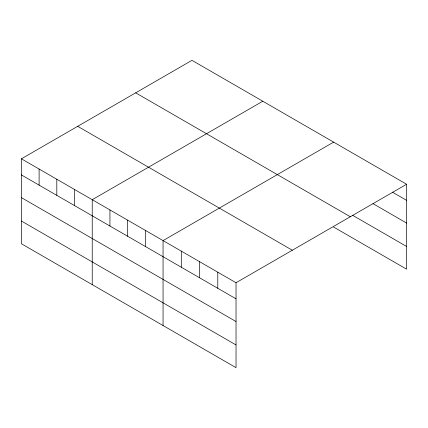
<?xml version="1.0" encoding="UTF-8"?>
<svg xmlns="http://www.w3.org/2000/svg" width="428" height="428" viewBox="0 0 428 428"><rect width="100%" height="100%" fill="white"/><g stroke="black" fill="none" stroke-linecap="round" stroke-linejoin="round"><path stroke-width="0.64" d="M236.031 321.54L236.031 282.731L21.4 158.815L21.4 243.746L236.031 367.663L236.031 321.54L21.4 197.624M21.4 158.815L191.969 60.337L406.6 184.254L406.6 269.185L333.626 227.054M262.797 101.233L92.229 199.71L92.229 284.636M333.626 142.123L163.057 240.6L163.057 325.531M236.031 282.731L406.6 184.254M392.348 192.119L406.6 200.347M372.965 203.642L406.6 223.063M352.442 215.198L406.6 246.469M135.681 92.839L350.313 216.75M77.687 126.319L292.319 250.236M21.4 174.913L236.031 298.824M21.4 221.03L236.031 344.947M217.788 272.197L217.788 288.295M199.544 261.669L199.544 277.761M181.301 251.134L181.301 267.227M145.349 230.376L145.349 246.475M127.64 220.153L127.64 236.251M109.937 209.934L109.937 226.027M74.52 189.486L74.52 205.579M56.812 179.262L56.812 195.355M39.108 169.039L39.108 185.131"/></g></svg>
